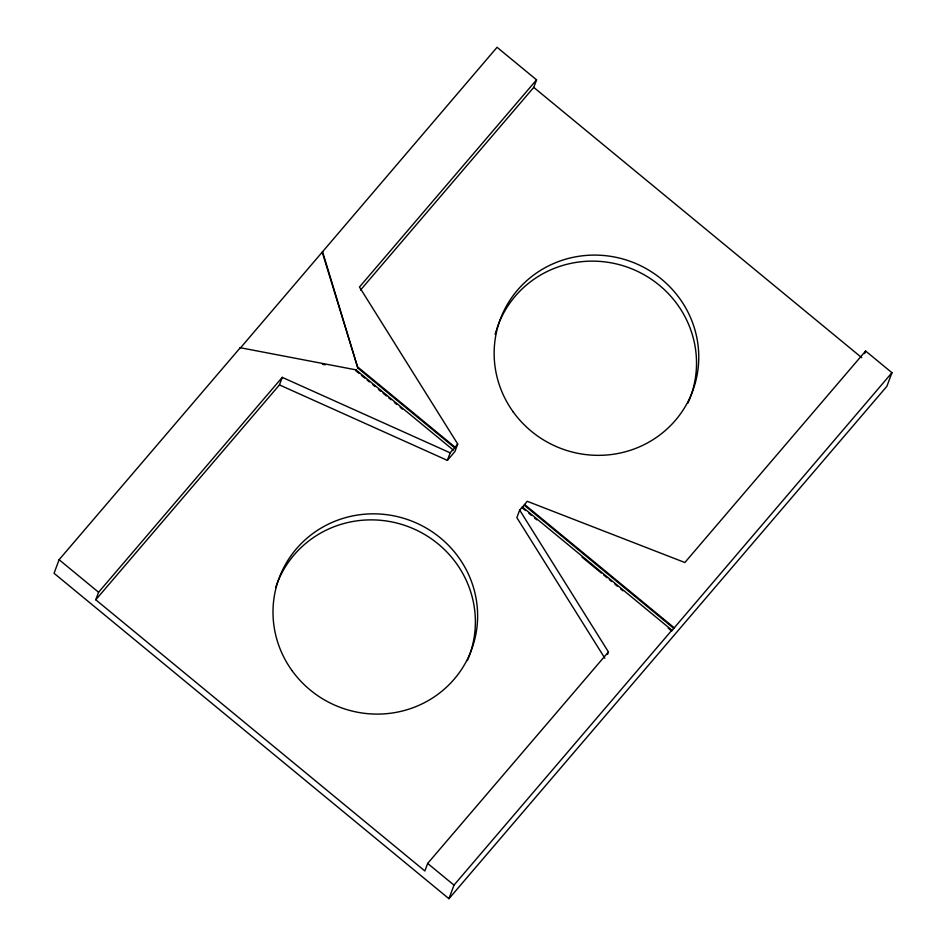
<?xml version="1.0" encoding="UTF-8"?>
<svg xmlns="http://www.w3.org/2000/svg" width="946" height="946" viewBox="0 0 946 946"><rect width="100%" height="100%" fill="white"/><g stroke="black" fill="none" stroke-linecap="round" stroke-linejoin="round"><path stroke-width="1.42" d="M240.284 347.726L240 348.471L497.052 47.3L536.548 79.842L359.456 287.028L457.71 444.017L452.578 450.45L452.85 449.693L355.968 369.851L240.284 347.726L59.101 559.713L54.052 573.288L448.948 898.7L886.899 386.287L891.948 372.712L865.625 351.025L684.857 562.515L527.206 501.285L522.074 507.718L525.468 510.521M668.207 628.144L671.601 630.947L671.885 630.19L522.358 506.961L519.673 510.107L608.432 651.936L427.663 863.426L424.86 870.97L95.783 599.788L98.585 592.255L282.251 377.359L450.166 452.827L452.85 449.693M95.783 599.788L279.448 384.904L282.251 377.359M355.968 369.851L355.696 370.607L359.113 373.434M454.742 447.907L357.86 368.077L322.527 251.506M360.485 290.091L533.745 87.387L536.548 79.842M279.448 384.904L447.363 460.371L450.166 452.827M457.71 444.017L454.896 451.561L447.363 460.371M519.673 510.107L516.859 517.651L604.849 658.227M522.074 507.718L522.358 506.961M448.948 898.7L453.997 885.125L671.885 630.19M607.498 654.443L608.432 651.936M671.601 630.947L891.948 372.712M864.691 353.532L865.625 351.025M322.432 364.245L325.329 364.801M533.745 87.387L861.688 357.635M358.144 367.32L455.026 447.151M524.522 504.431L674.049 627.647M524.238 505.176L673.777 628.404M361.396 375.302L364.813 378.128M367.095 380.008L369.366 381.877M372.783 384.703L375.065 386.583M378.483 389.397L380.765 391.277M383.047 393.158L386.465 395.972M388.747 397.852L391.029 399.732M394.447 402.547L396.729 404.427M400.146 407.241L402.428 409.121M528.873 513.323L531.132 515.192M534.537 517.982L536.796 519.851M582.109 557.194L601.372 573.063M603.631 574.932L607.036 577.734M609.295 579.602L611.565 581.471M614.959 584.261L617.23 586.13M620.623 588.932L622.894 590.801M59.101 559.713L98.585 592.255M427.663 863.426L453.997 885.125M322.243 252.251L357.86 368.077M495.148 334.435A102.665 99.779 20.4 0 1 496.354 330.26M496.804 328.877A102.665 99.779 20.4 0 1 630.414 268.286A102.665 99.779 20.4 0 1 687.943 403.114M275.653 587.62A102.665 99.779 20.4 0 1 408.577 526.756A102.665 99.779 20.4 0 1 467.383 660.533M292.042 670.631A102.665 99.779 20.4 0 0 468.436 657.139A102.665 99.779 20.4 0 0 365.452 514.139A102.665 99.779 20.4 0 0 292.042 670.631M513.193 411.888A102.665 99.779 20.4 0 0 689.575 398.396A102.665 99.779 20.4 0 0 586.603 255.396A102.665 99.779 20.4 0 0 513.193 411.888"/></g></svg>
